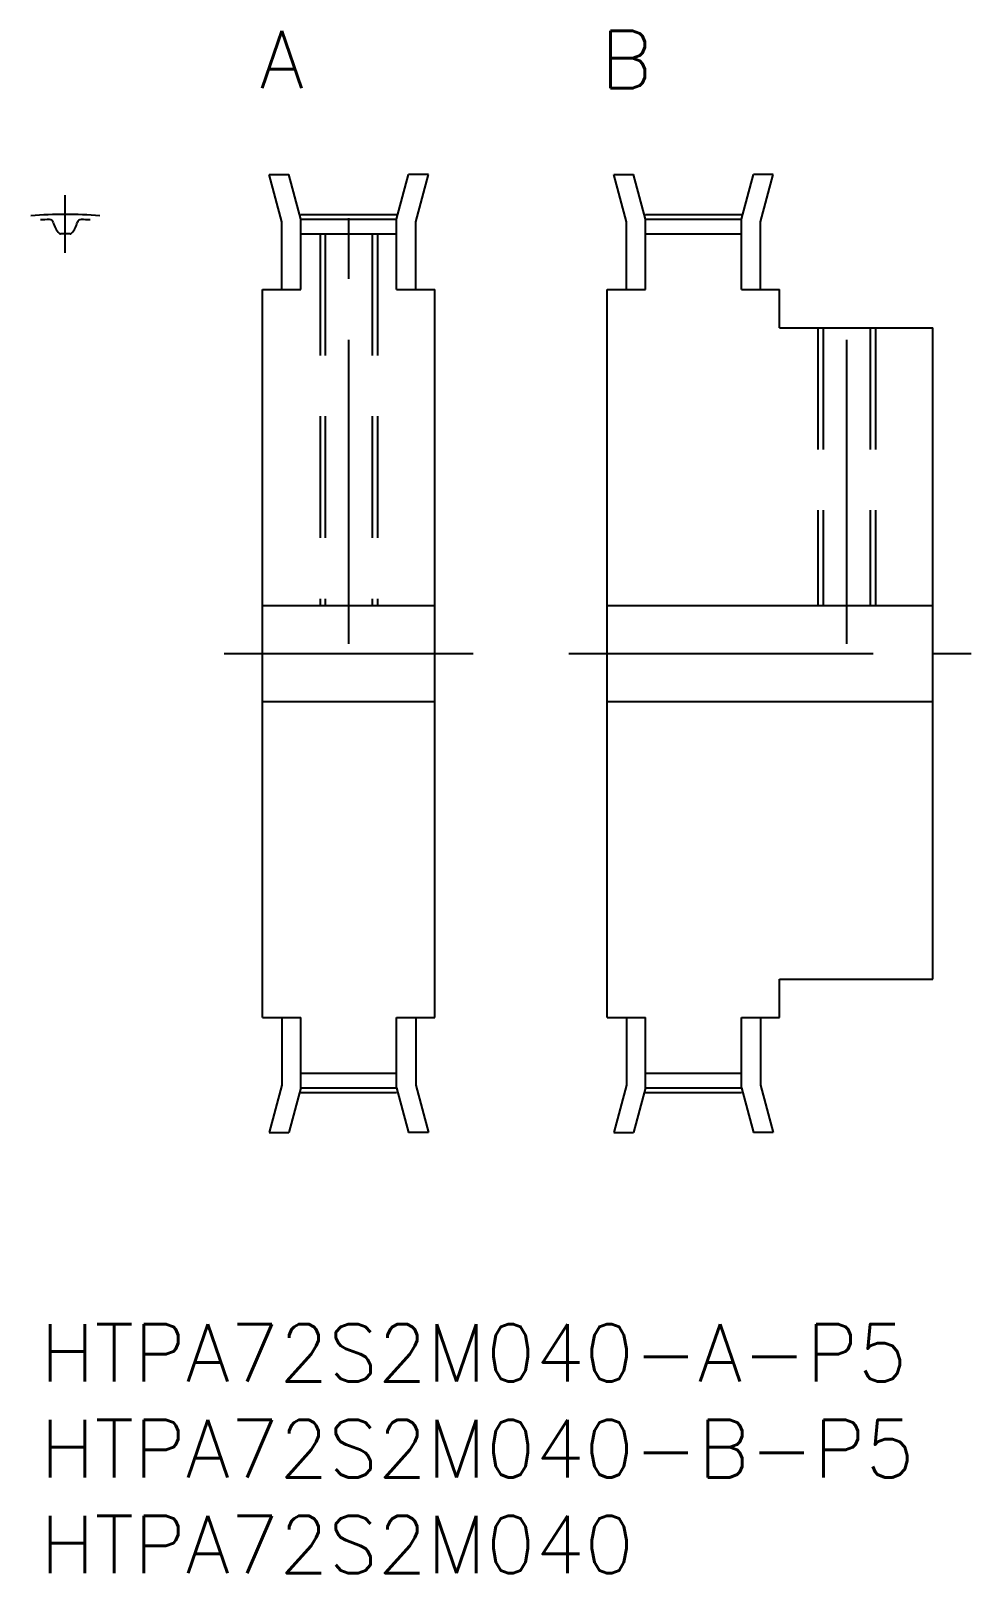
# Model space of a CAD drawing. Extents: x -0.5 to 48.6, y -13 to 67.5.
import ezdxf
from ezdxf.enums import TextEntityAlignment as Align

# ---------------------------------------------------------------- set-up
doc = ezdxf.new("R2010")
doc.units = 0
doc.header["$LTSCALE"] = 0.5
doc.linetypes.add('CENTER', pattern=[50.8, 31.75, -6.35, 6.35, -6.35])
doc.linetypes.add('DASHED', pattern=[19.05, 12.7, -6.35])
for name, color, linetype in [('MSM_CENTER', 1, 'CENTER'), ('MSM_CONTINUOUS', 7, 'CONTINUOUS'), ('MSM_DASHED', 4, 'DASHED'), ('MSM_PART_NUMBER', 7, 'CONTINUOUS')]:
    doc.layers.add(name, color=color, linetype=linetype)
doc.styles.get("Standard").update_dxf_attribs({"font": 'txt.shx', "height": 1, "bigfont": 'bigfont.shx'})

# ---------------------------------------------------------------- blocks, each defined once
blk = doc.blocks.new('*U13')
at = {"layer": 'MSM_PART_NUMBER'}
blk.add_text('HTPA72S2M040-A-P5', height=3, dxfattribs=at).set_placement((0, -3))
blk = doc.blocks.new('*U14')
at = {"layer": 'MSM_PART_NUMBER'}
blk.add_text('HTPA72S2M040-B-P5', height=3, dxfattribs=at).set_placement((0, -8))
blk = doc.blocks.new('*U15')
at = {"layer": 'MSM_PART_NUMBER'}
blk.add_text('HTPA72S2M040', height=3, dxfattribs=at).set_placement((0, -13))

msp = doc.modelspace()

# ---------------------------------------------------------------- linework, layer by layer
at = {"layer": 'MSM_CENTER'}
for p, q in [((16.1, 35.5), (16.1, 59.92)), ((1.3, 55.905), (1.3, 58.919)), ((13.6, 57.92), (18.6, 57.92)), ((31.6, 57.92), (36.6, 57.92)), ((42.1, 35.5), (42.1, 54)), ((9.6, 35), (22.6, 35)), ((27.6, 35), (48.6, 35)), ((13.6, 12.08), (18.6, 12.08)), ((31.6, 12.08), (36.6, 12.08))]:
    msp.add_line(p, q, dxfattribs=at)
msp.add_arc((1.3, 35), 22.919, 85.4955, 94.5045, dxfattribs=at)
at = {"layer": 'MSM_CONTINUOUS'}
for p, q in [((12.6, 57.533), (11.939, 60)), ((11.939, 60), (12.974, 60)), ((13.6, 57.665), (12.974, 60)), ((18.6, 57.665), (19.226, 60)), ((20.261, 60), (19.226, 60)), ((19.6, 57.533), (20.261, 60)), ((30.6, 57.533), (29.939, 60)), ((29.939, 60), (30.974, 60)), ((31.6, 57.665), (30.974, 60)), ((36.6, 57.665), (37.226, 60)), ((38.261, 60), (37.226, 60)), ((37.6, 57.533), (38.261, 60)), ((12.6, 54), (12.6, 57.533)), ((13.6, 54), (13.6, 57.665)), ((13.6, 57.665), (18.6, 57.665)), ((18.6, 54), (18.6, 57.665)), ((19.6, 54), (19.6, 57.533)), ((30.6, 54), (30.6, 57.533)), ((31.6, 57.665), (36.6, 57.665)), ((31.6, 54), (31.6, 57.665)), ((36.6, 54), (36.6, 57.665)), ((37.6, 54), (37.6, 57.533)), ((13.6, 56.905), (18.6, 56.905)), ((31.6, 56.905), (36.6, 56.905)), ((11.6, 16), (11.6, 54)), ((11.6, 54), (13.6, 54)), ((18.6, 54), (20.6, 54)), ((20.6, 16), (20.6, 54)), ((29.6, 16), (29.6, 54)), ((29.6, 54), (31.6, 54)), ((36.6, 54), (38.6, 54)), ((38.6, 52), (38.6, 54)), ((38.6, 52), (46.6, 52)), ((46.6, 18), (46.6, 52)), ((11.6, 37.5), (20.6, 37.5)), ((29.6, 37.5), (46.6, 37.5)), ((46.6, 35), (46.6, 35)), ((11.6, 32.5), (20.6, 32.5)), ((29.6, 32.5), (46.6, 32.5)), ((46.6, 26.5), (46.6, 26.5)), ((38.6, 18), (46.6, 18)), ((38.6, 16), (38.6, 18)), ((11.6, 16), (13.6, 16)), ((12.6, 16), (12.6, 12.467)), ((13.6, 12.335), (13.6, 16)), ((18.6, 16), (20.6, 16)), ((18.6, 12.335), (18.6, 16)), ((19.6, 16), (19.6, 12.467)), ((29.6, 16), (31.6, 16)), ((30.6, 16), (30.6, 12.467)), ((31.6, 12.335), (31.6, 16)), ((36.6, 16), (38.6, 16)), ((36.6, 12.335), (36.6, 16)), ((37.6, 16), (37.6, 12.467)), ((13.6, 13.095), (18.6, 13.095)), ((31.6, 13.095), (36.6, 13.095)), ((12.6, 12.467), (11.939, 10)), ((13.6, 12.335), (12.974, 10)), ((13.6, 12.335), (18.6, 12.335)), ((18.6, 12.335), (19.226, 10)), ((19.6, 12.467), (20.261, 10)), ((30.6, 12.467), (29.939, 10)), ((31.6, 12.335), (30.974, 10)), ((31.6, 12.335), (36.6, 12.335)), ((36.6, 12.335), (37.226, 10)), ((37.6, 12.467), (38.261, 10)), ((11.939, 10), (12.974, 10)), ((20.261, 10), (19.226, 10)), ((29.939, 10), (30.974, 10)), ((38.261, 10), (37.226, 10))]:
    msp.add_line(p, q, dxfattribs=at)
for centre, radius, start, end in [((1.3, 35), 22.665, 92.08421, 93.28813), ((0.483, 57.46), 0.19, 14.40402, 92.08421), ((1.95, 57.837), 1.325, 194.40402, 222.86888), ((0.65, 57.837), 1.325, 317.13112, 345.59598), ((2.117, 57.46), 0.19, 87.91579, 165.59598), ((1.3, 35), 22.665, 86.71187, 87.91579), ((1.052, 57.004), 0.1, 222.86888, 270.64527), ((1.3, 35), 21.905, 89.35473, 90.64527), ((1.548, 57.004), 0.1, 269.35473, 317.13112)]:
    msp.add_arc(centre, radius, start, end, dxfattribs=at)
at = {"layer": 'MSM_DASHED'}
for p, q in [((14.6, 56.905), (14.6, 37.5)), ((14.87, 56.905), (14.87, 37.5)), ((17.329, 56.905), (17.329, 37.5)), ((17.6, 56.905), (17.6, 37.5)), ((40.6, 52), (40.6, 37.5)), ((40.87, 52), (40.87, 37.5)), ((43.329, 52), (43.329, 37.5)), ((43.6, 52), (43.6, 37.5))]:
    msp.add_line(p, q, dxfattribs=at)

# ---------------------------------------------------------------- block references
at = {"layer": 'MSM_CONTINUOUS'}
for name in ['*U13', '*U14', '*U15']:
    msp.add_blockref(name, (0, 0), dxfattribs=at)

# ---------------------------------------------------------------- texts
at = {"layer": 'MSM_PART_NUMBER'}
for s, p in [('A', (12.6, 66)), ('B', (30.6, 66))]:
    msp.add_text(s, height=3, dxfattribs=at).set_placement(p, align=Align.MIDDLE_CENTER)

doc.saveas('drawing.dxf')
